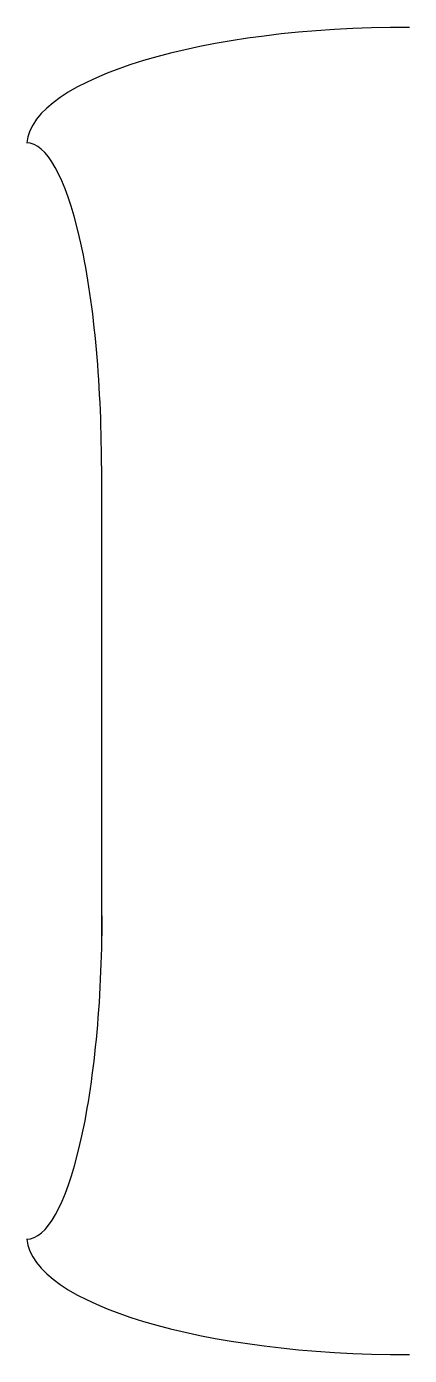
# Model space of a CAD drawing. Extents: x 1 to 34, y 4 to 119.
import ezdxf

# ---------------------------------------------------------------- set-up
doc = ezdxf.new("R2010")
doc.units = 0
doc.header["$MEASUREMENT"] = 0
doc.layers.get('0').update_dxf_attribs({"linetype": 'CONTINUOUS'})

msp = doc.modelspace()

# ---------------------------------------------------------------- linework, layer by layer
at = {"color": 57, "linetype": 'CONTINUOUS'}
msp.add_line((7.63, 80.74), (7.63, 38.74), dxfattribs=at)
for centre, major_axis, ratio, start_param, end_param in [((33.34, 108.6), (32.22, 0.19), 0.314686, 1.538216, 3.109012), ((1.13, 80.74), (0, -28), 0.231928, 1.570796, 3.141593), ((1.13, 41.74), (0, 28), 0.233813, -3.141593, -1.570796), ((33.34, 13.88), (32.22, -0.19), 0.314686, -3.109012, -1.538216)]:
    msp.add_ellipse(centre, major_axis=major_axis, ratio=ratio, start_param=start_param, end_param=end_param, dxfattribs=at)

doc.saveas('drawing.dxf')
